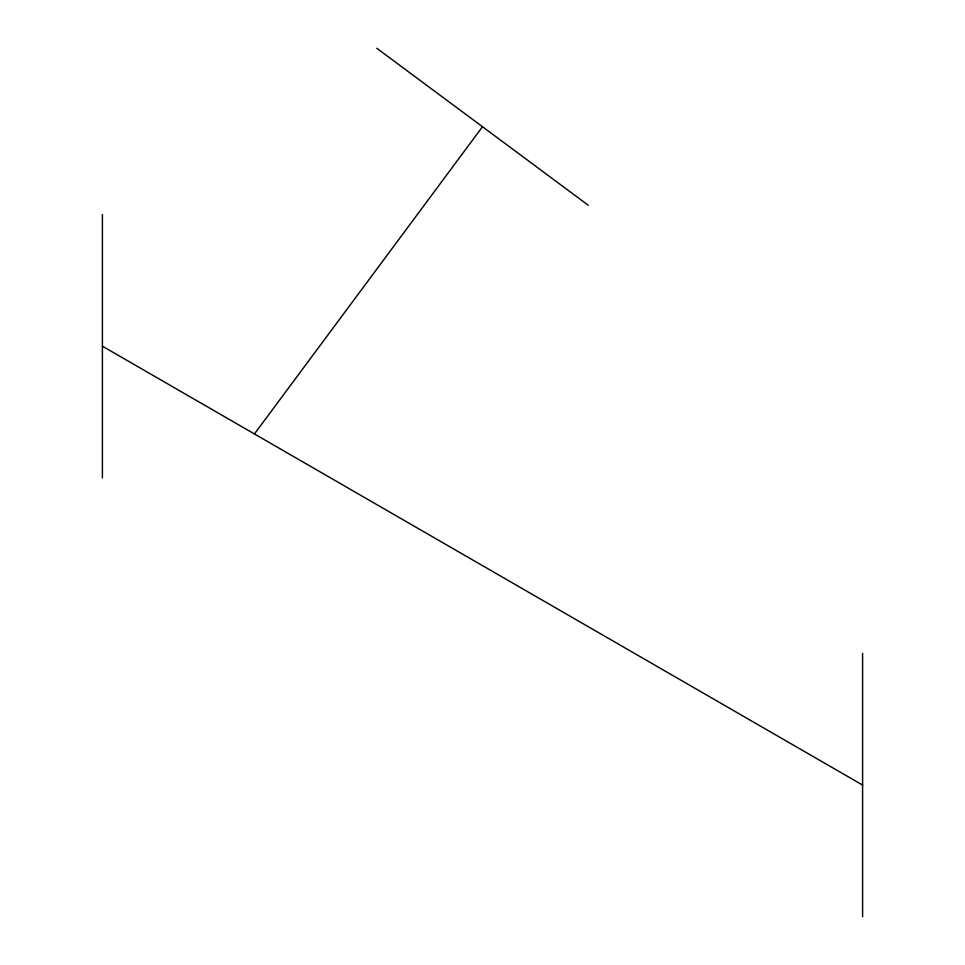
<?xml version="1.0" encoding="UTF-8"?>
<svg xmlns="http://www.w3.org/2000/svg" width="965" height="965" viewBox="0 0 965 965"><rect width="100%" height="100%" fill="white"/><g stroke="black" fill="none" stroke-linecap="round" stroke-linejoin="round"><path stroke-width="1.45" d="M254.434 433.961L482.5 126.729M102.399 346.182L862.601 785.076M376.772 48.25L588.228 205.219M862.601 653.414L862.601 916.75M102.399 214.507L102.399 477.856"/></g></svg>
